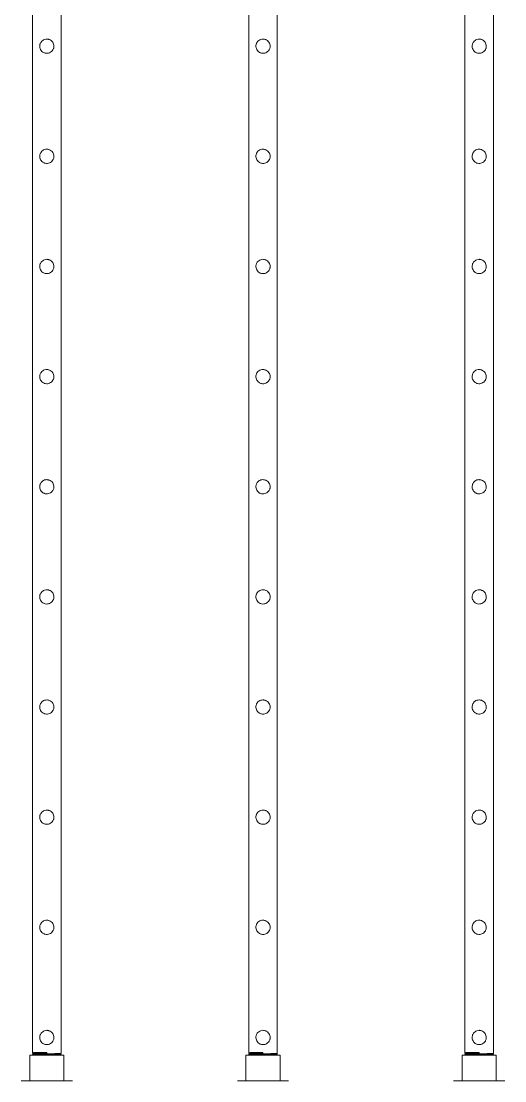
# Model space of a CAD drawing. Header units: millimetres. Extents: x 11948 to 22858, y 1146 to 11361.
# Drawn here: x 13986 to 14666, y 7399 to 8890 of the extents above; entities that cross this region are included whole.
import ezdxf

# ---------------------------------------------------------------- set-up
doc = ezdxf.new("R2010")
doc.units = ezdxf.units.MM
doc.linetypes.add('SLD-Solid', pattern=[0])

msp = doc.modelspace()

# ---------------------------------------------------------------- linework, layer by layer
at = {"linetype": 'SLD-Solid', "lineweight": 0}
for p, q in [((14002.1, 10662.3), (14002.1, 7438.3)), ((14306.1, 10662.3), (14306.1, 7438.3)), ((14610.1, 10662.3), (14610.1, 7438.3)), ((14042.1, 7437.3), (14042.1, 10661.3)), ((14346.1, 7437.3), (14346.1, 10661.3)), ((14650.1, 7437.3), (14650.1, 10661.3)), ((13998.1, 7434.8), (13998.1, 7398.8)), ((14046.1, 7434.8), (13998.1, 7434.8)), ((14002.1, 7436.8), (14002.1, 7436.3)), ((14003.2, 7437.6), (14003.2, 7437.4)), ((14003.2, 7435.6), (14003.2, 7435.4)), ((14022.1, 7438.8), (14022.1, 7437.3)), ((14041.1, 7436.4), (14041.1, 7436.6)), ((14042.1, 7435.3), (14042.1, 7435.8)), ((14046.1, 7398.8), (14046.1, 7434.8)), ((14302.1, 7434.8), (14302.1, 7398.8)), ((14350.1, 7434.8), (14302.1, 7434.8)), ((14306.1, 7436.8), (14306.1, 7436.3)), ((14307.2, 7437.6), (14307.2, 7437.4)), ((14307.2, 7435.6), (14307.2, 7435.4)), ((14326.1, 7438.8), (14326.1, 7437.3)), ((14345.1, 7436.4), (14345.1, 7436.6)), ((14346.1, 7435.3), (14346.1, 7435.8)), ((14350.1, 7398.8), (14350.1, 7434.8)), ((14606.1, 7434.8), (14606.1, 7398.8)), ((14654.1, 7434.8), (14606.1, 7434.8)), ((14610.1, 7436.8), (14610.1, 7436.3)), ((14611.2, 7437.6), (14611.2, 7437.4)), ((14611.2, 7435.6), (14611.2, 7435.4)), ((14630.1, 7438.8), (14630.1, 7437.3)), ((14649.1, 7436.4), (14649.1, 7436.6)), ((14650.1, 7435.3), (14650.1, 7435.8)), ((14654.1, 7398.8), (14654.1, 7434.8)), ((13986.1, 7398.8), (14058.1, 7398.8)), ((14290.1, 7398.8), (14362.1, 7398.8)), ((14594.1, 7398.8), (14666.1, 7398.8))]:
    msp.add_line(p, q, dxfattribs=at)
for points, knots in [([(14022.1, 8864.8), (14021.1, 8864.7), (14019, 8864.5), (14016.2, 8863), (14014.2, 8861.1), (14013.1, 8859.1), (14012.3, 8857), (14012, 8854.2), (14012.7, 8851.2), (14014.2, 8848.5), (14016.2, 8846.6), (14018.2, 8845.5), (14020.3, 8844.8), (14023.1, 8844.6), (14026.2, 8845.4), (14028.8, 8847.1), (14030.6, 8849.2), (14031.6, 8851.3), (14032.2, 8853.4), (14032.2, 8856.2), (14031.3, 8859.1), (14029.6, 8861.7), (14027.4, 8863.4), (14025.2, 8864.3), (14023.6, 8864.7), (14022.6, 8864.7), (14022.1, 8864.8)], [0, 0, 0, 0, 0.0493493, 0.0985832, 0.1508219, 0.1790585, 0.2072776, 0.2600649, 0.3065857, 0.3542339, 0.4079246, 0.4361123, 0.4642796, 0.5157207, 0.5632071, 0.6120842, 0.6657746, 0.6940111, 0.7222237, 0.7729945, 0.8189853, 0.8680992, 0.9231704, 0.950973, 0.9787582, 1, 1, 1, 1]), ([(14326.1, 8864.8), (14325.1, 8864.7), (14323, 8864.5), (14320.2, 8863), (14318.2, 8861.1), (14317.1, 8859.1), (14316.3, 8857), (14316, 8854.2), (14316.7, 8851.2), (14318.2, 8848.5), (14320.2, 8846.6), (14322.2, 8845.5), (14324.3, 8844.8), (14327.1, 8844.6), (14330.2, 8845.4), (14332.8, 8847.1), (14334.6, 8849.2), (14335.6, 8851.3), (14336.2, 8853.4), (14336.2, 8856.2), (14335.3, 8859.1), (14333.6, 8861.7), (14331.4, 8863.4), (14329.2, 8864.3), (14327.6, 8864.7), (14326.6, 8864.7), (14326.1, 8864.8)], [0, 0, 0, 0, 0.049349, 0.098583, 0.150822, 0.179058, 0.207277, 0.260065, 0.306586, 0.354234, 0.407925, 0.436112, 0.464279, 0.515721, 0.563207, 0.612084, 0.665774, 0.694011, 0.722223, 0.772994, 0.818985, 0.868099, 0.92317, 0.950973, 0.978758, 1, 1, 1, 1]), ([(14630.1, 8864.8), (14629.1, 8864.7), (14627, 8864.5), (14624.2, 8863), (14622.2, 8861.1), (14621.1, 8859.1), (14620.3, 8857), (14620, 8854.2), (14620.7, 8851.2), (14622.2, 8848.5), (14624.2, 8846.6), (14626.2, 8845.5), (14628.3, 8844.8), (14631.1, 8844.6), (14634.2, 8845.4), (14636.8, 8847.1), (14638.6, 8849.2), (14639.6, 8851.3), (14640.2, 8853.4), (14640.2, 8856.2), (14639.3, 8859.1), (14637.6, 8861.7), (14635.4, 8863.4), (14633.2, 8864.3), (14631.6, 8864.7), (14630.6, 8864.7), (14630.1, 8864.8)], [0, 0, 0, 0, 0.049349, 0.098583, 0.150822, 0.179058, 0.207277, 0.260065, 0.306585, 0.354233, 0.407924, 0.436112, 0.464279, 0.51572, 0.563207, 0.612084, 0.665774, 0.694011, 0.722223, 0.772994, 0.818985, 0.868099, 0.92317, 0.950973, 0.978758, 1, 1, 1, 1]), ([(14022.1, 8709.8), (14021.1, 8709.7), (14019, 8709.5), (14016.2, 8708), (14014.2, 8706.1), (14013.1, 8704.1), (14012.3, 8702), (14012, 8699.2), (14012.7, 8696.2), (14014.2, 8693.5), (14016.2, 8691.6), (14018.2, 8690.5), (14020.3, 8689.8), (14023.1, 8689.6), (14026.2, 8690.4), (14028.8, 8692.1), (14030.6, 8694.2), (14031.6, 8696.3), (14032.2, 8698.4), (14032.2, 8701.2), (14031.3, 8704.1), (14029.6, 8706.7), (14027.4, 8708.4), (14025.2, 8709.3), (14023.6, 8709.7), (14022.6, 8709.7), (14022.1, 8709.8)], [0, 0, 0, 0, 0.049349, 0.098585, 0.150821, 0.179057, 0.207276, 0.260064, 0.306584, 0.354233, 0.407926, 0.436112, 0.464279, 0.51572, 0.563205, 0.612083, 0.665773, 0.694013, 0.722225, 0.772996, 0.818987, 0.8681, 0.923172, 0.950973, 0.978758, 1, 1, 1, 1]), ([(14326.1, 8709.8), (14325.1, 8709.7), (14323, 8709.5), (14320.2, 8708), (14318.2, 8706.1), (14317.1, 8704.1), (14316.3, 8702), (14316, 8699.2), (14316.7, 8696.2), (14318.2, 8693.5), (14320.2, 8691.6), (14322.2, 8690.5), (14324.3, 8689.8), (14327.1, 8689.6), (14330.2, 8690.4), (14332.8, 8692.1), (14334.6, 8694.2), (14335.6, 8696.3), (14336.2, 8698.4), (14336.2, 8701.2), (14335.3, 8704.1), (14333.6, 8706.7), (14331.4, 8708.4), (14329.2, 8709.3), (14327.6, 8709.7), (14326.6, 8709.7), (14326.1, 8709.8)], [0, 0, 0, 0, 0.0493491, 0.0985845, 0.1508207, 0.1790573, 0.2072764, 0.2600636, 0.3065844, 0.3542324, 0.4079258, 0.4361117, 0.4642786, 0.51572, 0.5632054, 0.6120823, 0.6657726, 0.6940124, 0.7222249, 0.7729957, 0.8189866, 0.8681003, 0.9231716, 0.9509726, 0.9787579, 1, 1, 1, 1]), ([(14630.1, 8709.8), (14629.1, 8709.7), (14627, 8709.5), (14624.2, 8708), (14622.2, 8706.1), (14621.1, 8704.1), (14620.3, 8702), (14620, 8699.2), (14620.7, 8696.2), (14622.2, 8693.5), (14624.2, 8691.6), (14626.2, 8690.5), (14628.3, 8689.8), (14631.1, 8689.6), (14634.2, 8690.4), (14636.8, 8692.1), (14638.6, 8694.2), (14639.6, 8696.3), (14640.2, 8698.4), (14640.2, 8701.2), (14639.3, 8704.1), (14637.6, 8706.7), (14635.4, 8708.4), (14633.2, 8709.3), (14631.6, 8709.7), (14630.6, 8709.7), (14630.1, 8709.8)], [0, 0, 0, 0, 0.049349, 0.098584, 0.150821, 0.179057, 0.207276, 0.260063, 0.306584, 0.354232, 0.407925, 0.436111, 0.464278, 0.51572, 0.563205, 0.612082, 0.665773, 0.694012, 0.722225, 0.772996, 0.818987, 0.8681, 0.923172, 0.950973, 0.978758, 1, 1, 1, 1]), ([(14022.1, 8554.8), (14021.1, 8554.7), (14019, 8554.5), (14016.2, 8553), (14014.2, 8551.1), (14013.1, 8549.1), (14012.3, 8547), (14012, 8544.2), (14012.7, 8541.2), (14014.2, 8538.5), (14016.2, 8536.6), (14018.2, 8535.5), (14020.3, 8534.8), (14023.1, 8534.6), (14026.2, 8535.4), (14028.8, 8537.1), (14030.6, 8539.2), (14031.6, 8541.3), (14032.2, 8543.4), (14032.2, 8546.2), (14031.3, 8549.1), (14029.6, 8551.7), (14027.4, 8553.4), (14025.2, 8554.3), (14023.6, 8554.7), (14022.6, 8554.7), (14022.1, 8554.8)], [0, 0, 0, 0, 0.049349, 0.098585, 0.150821, 0.179057, 0.207276, 0.260064, 0.306584, 0.354236, 0.407926, 0.436112, 0.46428, 0.515721, 0.563206, 0.612083, 0.665773, 0.694013, 0.722226, 0.772996, 0.818984, 0.868101, 0.923172, 0.950973, 0.978758, 1, 1, 1, 1]), ([(14326.1, 8554.8), (14325.1, 8554.7), (14323, 8554.5), (14320.2, 8553), (14318.2, 8551.1), (14317.1, 8549.1), (14316.3, 8547), (14316, 8544.2), (14316.7, 8541.2), (14318.2, 8538.5), (14320.2, 8536.6), (14322.2, 8535.5), (14324.3, 8534.8), (14327.1, 8534.6), (14330.2, 8535.4), (14332.8, 8537.1), (14334.6, 8539.2), (14335.6, 8541.3), (14336.2, 8543.4), (14336.2, 8546.2), (14335.3, 8549.1), (14333.6, 8551.7), (14331.4, 8553.4), (14329.2, 8554.3), (14327.6, 8554.7), (14326.6, 8554.7), (14326.1, 8554.8)], [0, 0, 0, 0, 0.049349, 0.098584, 0.150821, 0.179057, 0.207276, 0.260064, 0.306584, 0.354235, 0.407926, 0.436112, 0.464279, 0.515721, 0.563206, 0.612083, 0.665773, 0.694013, 0.722226, 0.772996, 0.818984, 0.8681, 0.923172, 0.950973, 0.978758, 1, 1, 1, 1]), ([(14630.1, 8554.8), (14629.1, 8554.7), (14627, 8554.5), (14624.2, 8553), (14622.2, 8551.1), (14621.1, 8549.1), (14620.3, 8547), (14620, 8544.2), (14620.7, 8541.2), (14622.2, 8538.5), (14624.2, 8536.6), (14626.2, 8535.5), (14628.3, 8534.8), (14631.1, 8534.6), (14634.2, 8535.4), (14636.8, 8537.1), (14638.6, 8539.2), (14639.6, 8541.3), (14640.2, 8543.4), (14640.2, 8546.2), (14639.3, 8549.1), (14637.6, 8551.7), (14635.4, 8553.4), (14633.2, 8554.3), (14631.6, 8554.7), (14630.6, 8554.7), (14630.1, 8554.8)], [0, 0, 0, 0, 0.049349, 0.098584, 0.15082, 0.179057, 0.207276, 0.260063, 0.306584, 0.354235, 0.407926, 0.436112, 0.464279, 0.51572, 0.563206, 0.612083, 0.665773, 0.694013, 0.722225, 0.772996, 0.818984, 0.8681, 0.923172, 0.950973, 0.978758, 1, 1, 1, 1]), ([(14022.1, 8399.8), (14021.1, 8399.7), (14019, 8399.5), (14016.2, 8398), (14014.2, 8396.1), (14013.1, 8394.1), (14012.3, 8392), (14012, 8389.2), (14012.7, 8386.2), (14014.2, 8383.5), (14016.2, 8381.6), (14018.2, 8380.5), (14020.3, 8379.8), (14023.1, 8379.6), (14026.2, 8380.4), (14028.8, 8382.1), (14030.6, 8384.2), (14031.6, 8386.3), (14032.2, 8388.4), (14032.2, 8391.2), (14031.3, 8394.1), (14029.6, 8396.7), (14027.4, 8398.4), (14025.2, 8399.3), (14023.6, 8399.7), (14022.6, 8399.7), (14022.1, 8399.8)], [0, 0, 0, 0, 0.049349, 0.098585, 0.150821, 0.179057, 0.207276, 0.260067, 0.306584, 0.354235, 0.407926, 0.436112, 0.46428, 0.515721, 0.563206, 0.612084, 0.665774, 0.694013, 0.722226, 0.772997, 0.818984, 0.868101, 0.923172, 0.950973, 0.978758, 1, 1, 1, 1]), ([(14326.1, 8399.8), (14325.1, 8399.7), (14323, 8399.5), (14320.2, 8398), (14318.2, 8396.1), (14317.1, 8394.1), (14316.3, 8392), (14316, 8389.2), (14316.7, 8386.2), (14318.2, 8383.5), (14320.2, 8381.6), (14322.2, 8380.5), (14324.3, 8379.8), (14327.1, 8379.6), (14330.2, 8380.4), (14332.8, 8382.1), (14334.6, 8384.2), (14335.6, 8386.3), (14336.2, 8388.4), (14336.2, 8391.2), (14335.3, 8394.1), (14333.6, 8396.7), (14331.4, 8398.4), (14329.2, 8399.3), (14327.6, 8399.7), (14326.6, 8399.7), (14326.1, 8399.8)], [0, 0, 0, 0, 0.049349, 0.098584, 0.15082, 0.179057, 0.207276, 0.260067, 0.306584, 0.354235, 0.407926, 0.436112, 0.46428, 0.515721, 0.563206, 0.612083, 0.665774, 0.694013, 0.722226, 0.772997, 0.818984, 0.8681, 0.923172, 0.950973, 0.978758, 1, 1, 1, 1]), ([(14630.1, 8399.8), (14629.1, 8399.7), (14627, 8399.5), (14624.2, 8398), (14622.2, 8396.1), (14621.1, 8394.1), (14620.3, 8392), (14620, 8389.2), (14620.7, 8386.2), (14622.2, 8383.5), (14624.2, 8381.6), (14626.2, 8380.5), (14628.3, 8379.8), (14631.1, 8379.6), (14634.2, 8380.4), (14636.8, 8382.1), (14638.6, 8384.2), (14639.6, 8386.3), (14640.2, 8388.4), (14640.2, 8391.2), (14639.3, 8394.1), (14637.6, 8396.7), (14635.4, 8398.4), (14633.2, 8399.3), (14631.6, 8399.7), (14630.6, 8399.7), (14630.1, 8399.8)], [0, 0, 0, 0, 0.049349, 0.098584, 0.15082, 0.179057, 0.207276, 0.260067, 0.306584, 0.354235, 0.407925, 0.436112, 0.46428, 0.515721, 0.563207, 0.612083, 0.665774, 0.694013, 0.722226, 0.772996, 0.818984, 0.8681, 0.923172, 0.950973, 0.978758, 1, 1, 1, 1]), ([(14022.1, 8244.8), (14021.1, 8244.7), (14019, 8244.5), (14016.2, 8243), (14014.2, 8241.1), (14013.1, 8239.1), (14012.3, 8237), (14012, 8234.2), (14012.7, 8231.2), (14014.2, 8228.5), (14016.2, 8226.6), (14018.2, 8225.5), (14020.3, 8224.8), (14023.1, 8224.6), (14026.2, 8225.4), (14028.8, 8227.1), (14030.6, 8229.2), (14031.6, 8231.3), (14032.2, 8233.4), (14032.2, 8236.2), (14031.3, 8239.1), (14029.6, 8241.7), (14027.4, 8243.4), (14025.2, 8244.3), (14023.6, 8244.7), (14022.6, 8244.7), (14022.1, 8244.8)], [0, 0, 0, 0, 0.04935, 0.098584, 0.15082, 0.17906, 0.207275, 0.260066, 0.306583, 0.354235, 0.407926, 0.436112, 0.46428, 0.515721, 0.563206, 0.612083, 0.665774, 0.694014, 0.722226, 0.772997, 0.818984, 0.868098, 0.923172, 0.950973, 0.978758, 1, 1, 1, 1]), ([(14326.1, 8244.8), (14325.1, 8244.7), (14323, 8244.5), (14320.2, 8243), (14318.2, 8241.1), (14317.1, 8239.1), (14316.3, 8237), (14316, 8234.2), (14316.7, 8231.2), (14318.2, 8228.5), (14320.2, 8226.6), (14322.2, 8225.5), (14324.3, 8224.8), (14327.1, 8224.6), (14330.2, 8225.4), (14332.8, 8227.1), (14334.6, 8229.2), (14335.6, 8231.3), (14336.2, 8233.4), (14336.2, 8236.2), (14335.3, 8239.1), (14333.6, 8241.7), (14331.4, 8243.4), (14329.2, 8244.3), (14327.6, 8244.7), (14326.6, 8244.7), (14326.1, 8244.8)], [0, 0, 0, 0, 0.04935, 0.098584, 0.15082, 0.179059, 0.207275, 0.260066, 0.306583, 0.354235, 0.407926, 0.436112, 0.46428, 0.515721, 0.563206, 0.612083, 0.665774, 0.694013, 0.722226, 0.772997, 0.818984, 0.868098, 0.923172, 0.950973, 0.978758, 1, 1, 1, 1]), ([(14630.1, 8244.8), (14629.1, 8244.7), (14627, 8244.5), (14624.2, 8243), (14622.2, 8241.1), (14621.1, 8239.1), (14620.3, 8237), (14620, 8234.2), (14620.7, 8231.2), (14622.2, 8228.5), (14624.2, 8226.6), (14626.2, 8225.5), (14628.3, 8224.8), (14631.1, 8224.6), (14634.2, 8225.4), (14636.8, 8227.1), (14638.6, 8229.2), (14639.6, 8231.3), (14640.2, 8233.4), (14640.2, 8236.2), (14639.3, 8239.1), (14637.6, 8241.7), (14635.4, 8243.4), (14633.2, 8244.3), (14631.6, 8244.7), (14630.6, 8244.7), (14630.1, 8244.8)], [0, 0, 0, 0, 0.049349, 0.098583, 0.15082, 0.179059, 0.207275, 0.260066, 0.306583, 0.354234, 0.407925, 0.436111, 0.464279, 0.51572, 0.563206, 0.612083, 0.665774, 0.694013, 0.722226, 0.772997, 0.818984, 0.868098, 0.923172, 0.950973, 0.978758, 1, 1, 1, 1]), ([(14022.1, 8089.8), (14021.1, 8089.7), (14019, 8089.5), (14016.2, 8088), (14014.2, 8086.1), (14013.1, 8084.1), (14012.3, 8082), (14012, 8079.2), (14012.7, 8076.2), (14014.2, 8073.5), (14016.2, 8071.6), (14018.2, 8070.5), (14020.3, 8069.8), (14023.1, 8069.6), (14026.2, 8070.4), (14028.8, 8072.1), (14030.6, 8074.2), (14031.6, 8076.3), (14032.2, 8078.4), (14032.2, 8081.2), (14031.3, 8084.1), (14029.6, 8086.7), (14027.4, 8088.4), (14025.2, 8089.3), (14023.6, 8089.7), (14022.6, 8089.7), (14022.1, 8089.8)], [0, 0, 0, 0, 0.04935, 0.098584, 0.15082, 0.17906, 0.207275, 0.260067, 0.306584, 0.354235, 0.407926, 0.436112, 0.46428, 0.515721, 0.563207, 0.612084, 0.665774, 0.694014, 0.722227, 0.772998, 0.818985, 0.868099, 0.92317, 0.950973, 0.978758, 1, 1, 1, 1]), ([(14326.1, 8089.8), (14325.1, 8089.7), (14323, 8089.5), (14320.2, 8088), (14318.2, 8086.1), (14317.1, 8084.1), (14316.3, 8082), (14316, 8079.2), (14316.7, 8076.2), (14318.2, 8073.5), (14320.2, 8071.6), (14322.2, 8070.5), (14324.3, 8069.8), (14327.1, 8069.6), (14330.2, 8070.4), (14332.8, 8072.1), (14334.6, 8074.2), (14335.6, 8076.3), (14336.2, 8078.4), (14336.2, 8081.2), (14335.3, 8084.1), (14333.6, 8086.7), (14331.4, 8088.4), (14329.2, 8089.3), (14327.6, 8089.7), (14326.6, 8089.7), (14326.1, 8089.8)], [0, 0, 0, 0, 0.04935, 0.098584, 0.15082, 0.17906, 0.207275, 0.260066, 0.306584, 0.354235, 0.407926, 0.436112, 0.46428, 0.515721, 0.563207, 0.612084, 0.665774, 0.694014, 0.722227, 0.772997, 0.818985, 0.868099, 0.92317, 0.950972, 0.978758, 1, 1, 1, 1]), ([(14630.1, 8089.8), (14629.1, 8089.7), (14627, 8089.5), (14624.2, 8088), (14622.2, 8086.1), (14621.1, 8084.1), (14620.3, 8082), (14620, 8079.2), (14620.7, 8076.2), (14622.2, 8073.5), (14624.2, 8071.6), (14626.2, 8070.5), (14628.3, 8069.8), (14631.1, 8069.6), (14634.2, 8070.4), (14636.8, 8072.1), (14638.6, 8074.2), (14639.6, 8076.3), (14640.2, 8078.4), (14640.2, 8081.2), (14639.3, 8084.1), (14637.6, 8086.7), (14635.4, 8088.4), (14633.2, 8089.3), (14631.6, 8089.7), (14630.6, 8089.7), (14630.1, 8089.8)], [0, 0, 0, 0, 0.049349, 0.098583, 0.15082, 0.179059, 0.207275, 0.260066, 0.306583, 0.354234, 0.407925, 0.436112, 0.46428, 0.515721, 0.563207, 0.612084, 0.665774, 0.694014, 0.722226, 0.772997, 0.818985, 0.868098, 0.92317, 0.950972, 0.978758, 1, 1, 1, 1]), ([(14022.1, 7934.8), (14021.1, 7934.7), (14019, 7934.5), (14016.2, 7933), (14014.2, 7931.1), (14013.1, 7929.1), (14012.3, 7927), (14012, 7924.2), (14012.7, 7921.2), (14014.2, 7918.5), (14016.2, 7916.6), (14018.2, 7915.5), (14020.3, 7914.8), (14023.1, 7914.6), (14026.2, 7915.4), (14028.8, 7917.1), (14030.6, 7919.2), (14031.6, 7921.3), (14032.2, 7923.4), (14032.2, 7926.2), (14031.3, 7929.1), (14029.6, 7931.7), (14027.4, 7933.4), (14025.2, 7934.3), (14023.6, 7934.7), (14022.6, 7934.7), (14022.1, 7934.8)], [0, 0, 0, 0, 0.04935, 0.098583, 0.15082, 0.179059, 0.207277, 0.260066, 0.306585, 0.354235, 0.407925, 0.436112, 0.46428, 0.515721, 0.563207, 0.612084, 0.665774, 0.694012, 0.722225, 0.772996, 0.818985, 0.868099, 0.923171, 0.950973, 0.978758, 1, 1, 1, 1]), ([(14326.1, 7934.8), (14325.1, 7934.7), (14323, 7934.5), (14320.2, 7933), (14318.2, 7931.1), (14317.1, 7929.1), (14316.3, 7927), (14316, 7924.2), (14316.7, 7921.2), (14318.2, 7918.5), (14320.2, 7916.6), (14322.2, 7915.5), (14324.3, 7914.8), (14327.1, 7914.6), (14330.2, 7915.4), (14332.8, 7917.1), (14334.6, 7919.2), (14335.6, 7921.3), (14336.2, 7923.4), (14336.2, 7926.2), (14335.3, 7929.1), (14333.6, 7931.7), (14331.4, 7933.4), (14329.2, 7934.3), (14327.6, 7934.7), (14326.6, 7934.7), (14326.1, 7934.8)], [0, 0, 0, 0, 0.049349, 0.098583, 0.150819, 0.179059, 0.207277, 0.260066, 0.306585, 0.354234, 0.407925, 0.436112, 0.46428, 0.515721, 0.563207, 0.612084, 0.665774, 0.694012, 0.722225, 0.772996, 0.818985, 0.868099, 0.923171, 0.950973, 0.978758, 1, 1, 1, 1]), ([(14630.1, 7934.8), (14629.1, 7934.7), (14627, 7934.5), (14624.2, 7933), (14622.2, 7931.1), (14621.1, 7929.1), (14620.3, 7927), (14620, 7924.2), (14620.7, 7921.2), (14622.2, 7918.5), (14624.2, 7916.6), (14626.2, 7915.5), (14628.3, 7914.8), (14631.1, 7914.6), (14634.2, 7915.4), (14636.8, 7917.1), (14638.6, 7919.2), (14639.6, 7921.3), (14640.2, 7923.4), (14640.2, 7926.2), (14639.3, 7929.1), (14637.6, 7931.7), (14635.4, 7933.4), (14633.2, 7934.3), (14631.6, 7934.7), (14630.6, 7934.7), (14630.1, 7934.8)], [0, 0, 0, 0, 0.049349, 0.098583, 0.150819, 0.179059, 0.207276, 0.260065, 0.306584, 0.354234, 0.407925, 0.436112, 0.464279, 0.515721, 0.563207, 0.612084, 0.665774, 0.694012, 0.722225, 0.772996, 0.818985, 0.868098, 0.923171, 0.950973, 0.978758, 1, 1, 1, 1]), ([(14022.1, 7779.8), (14021.1, 7779.7), (14019, 7779.5), (14016.2, 7778), (14014.2, 7776.1), (14013.1, 7774.1), (14012.3, 7772), (14012, 7769.2), (14012.7, 7766.2), (14014.2, 7763.5), (14016.2, 7761.6), (14018.2, 7760.5), (14020.3, 7759.8), (14023.1, 7759.6), (14026.2, 7760.4), (14028.8, 7762.1), (14030.6, 7764.2), (14031.6, 7766.3), (14032.2, 7768.4), (14032.2, 7771.2), (14031.3, 7774.1), (14029.6, 7776.7), (14027.4, 7778.4), (14025.2, 7779.3), (14023.6, 7779.7), (14022.6, 7779.7), (14022.1, 7779.8)], [0, 0, 0, 0, 0.04935, 0.098584, 0.15082, 0.179059, 0.207276, 0.260065, 0.306584, 0.354234, 0.407926, 0.436112, 0.46428, 0.515721, 0.563206, 0.612083, 0.665775, 0.694013, 0.722226, 0.772996, 0.818986, 0.868099, 0.923171, 0.950972, 0.978758, 1, 1, 1, 1]), ([(14326.1, 7779.8), (14325.1, 7779.7), (14323, 7779.5), (14320.2, 7778), (14318.2, 7776.1), (14317.1, 7774.1), (14316.3, 7772), (14316, 7769.2), (14316.7, 7766.2), (14318.2, 7763.5), (14320.2, 7761.6), (14322.2, 7760.5), (14324.3, 7759.8), (14327.1, 7759.6), (14330.2, 7760.4), (14332.8, 7762.1), (14334.6, 7764.2), (14335.6, 7766.3), (14336.2, 7768.4), (14336.2, 7771.2), (14335.3, 7774.1), (14333.6, 7776.7), (14331.4, 7778.4), (14329.2, 7779.3), (14327.6, 7779.7), (14326.6, 7779.7), (14326.1, 7779.8)], [0, 0, 0, 0, 0.049349, 0.098584, 0.15082, 0.179058, 0.207276, 0.260065, 0.306584, 0.354234, 0.407926, 0.436112, 0.464279, 0.515721, 0.563206, 0.612083, 0.665775, 0.694013, 0.722225, 0.772996, 0.818985, 0.868099, 0.923171, 0.950972, 0.978758, 1, 1, 1, 1]), ([(14630.1, 7779.8), (14629.1, 7779.7), (14627, 7779.5), (14624.2, 7778), (14622.2, 7776.1), (14621.1, 7774.1), (14620.3, 7772), (14620, 7769.2), (14620.7, 7766.2), (14622.2, 7763.5), (14624.2, 7761.6), (14626.2, 7760.5), (14628.3, 7759.8), (14631.1, 7759.6), (14634.2, 7760.4), (14636.8, 7762.1), (14638.6, 7764.2), (14639.6, 7766.3), (14640.2, 7768.4), (14640.2, 7771.2), (14639.3, 7774.1), (14637.6, 7776.7), (14635.4, 7778.4), (14633.2, 7779.3), (14631.6, 7779.7), (14630.6, 7779.7), (14630.1, 7779.8)], [0, 0, 0, 0, 0.049349, 0.098584, 0.15082, 0.179058, 0.207276, 0.260065, 0.306584, 0.354233, 0.407925, 0.436111, 0.464279, 0.51572, 0.563206, 0.612083, 0.665775, 0.694013, 0.722225, 0.772996, 0.818985, 0.868099, 0.923171, 0.950972, 0.978758, 1, 1, 1, 1]), ([(14022.1, 7624.8), (14021.1, 7624.7), (14019, 7624.5), (14016.2, 7623), (14014.2, 7621.1), (14013.1, 7619.1), (14012.3, 7617), (14012, 7614.2), (14012.7, 7611.2), (14014.2, 7608.5), (14016.2, 7606.6), (14018.2, 7605.5), (14020.3, 7604.8), (14023.1, 7604.6), (14026.2, 7605.4), (14028.8, 7607.1), (14030.6, 7609.2), (14031.6, 7611.3), (14032.2, 7613.4), (14032.2, 7616.2), (14031.3, 7619.1), (14029.6, 7621.7), (14027.4, 7623.4), (14025.2, 7624.3), (14023.6, 7624.7), (14022.6, 7624.7), (14022.1, 7624.8)], [0, 0, 0, 0, 0.049349, 0.098584, 0.15082, 0.179058, 0.207276, 0.260065, 0.306586, 0.354235, 0.407926, 0.436112, 0.46428, 0.515721, 0.563207, 0.612084, 0.665774, 0.694014, 0.722227, 0.772995, 0.818985, 0.8681, 0.923171, 0.950973, 0.978758, 1, 1, 1, 1]), ([(14326.1, 7624.8), (14325.1, 7624.7), (14323, 7624.5), (14320.2, 7623), (14318.2, 7621.1), (14317.1, 7619.1), (14316.3, 7617), (14316, 7614.2), (14316.7, 7611.2), (14318.2, 7608.5), (14320.2, 7606.6), (14322.2, 7605.5), (14324.3, 7604.8), (14327.1, 7604.6), (14330.2, 7605.4), (14332.8, 7607.1), (14334.6, 7609.2), (14335.6, 7611.3), (14336.2, 7613.4), (14336.2, 7616.2), (14335.3, 7619.1), (14333.6, 7621.7), (14331.4, 7623.4), (14329.2, 7624.3), (14327.6, 7624.7), (14326.6, 7624.7), (14326.1, 7624.8)], [0, 0, 0, 0, 0.049349, 0.098584, 0.15082, 0.179058, 0.207275, 0.260065, 0.306585, 0.354235, 0.407926, 0.436112, 0.464279, 0.515721, 0.563207, 0.612084, 0.665774, 0.694014, 0.722226, 0.772995, 0.818984, 0.8681, 0.923171, 0.950973, 0.978758, 1, 1, 1, 1]), ([(14630.1, 7624.8), (14629.1, 7624.7), (14627, 7624.5), (14624.2, 7623), (14622.2, 7621.1), (14621.1, 7619.1), (14620.3, 7617), (14620, 7614.2), (14620.7, 7611.2), (14622.2, 7608.5), (14624.2, 7606.6), (14626.2, 7605.5), (14628.3, 7604.8), (14631.1, 7604.6), (14634.2, 7605.4), (14636.8, 7607.1), (14638.6, 7609.2), (14639.6, 7611.3), (14640.2, 7613.4), (14640.2, 7616.2), (14639.3, 7619.1), (14637.6, 7621.7), (14635.4, 7623.4), (14633.2, 7624.3), (14631.6, 7624.7), (14630.6, 7624.7), (14630.1, 7624.8)], [0, 0, 0, 0, 0.049349, 0.098583, 0.15082, 0.179058, 0.207275, 0.260064, 0.306585, 0.354235, 0.407925, 0.436112, 0.464279, 0.51572, 0.563207, 0.612084, 0.665774, 0.694014, 0.722226, 0.772995, 0.818984, 0.868099, 0.923171, 0.950973, 0.978758, 1, 1, 1, 1]), ([(14022.1, 7469.8), (14021.1, 7469.7), (14019, 7469.5), (14016.2, 7468), (14014.2, 7466.1), (14013.1, 7464.1), (14012.3, 7462), (14012, 7459.2), (14012.7, 7456.2), (14014.2, 7453.5), (14016.2, 7451.6), (14018.2, 7450.5), (14020.3, 7449.8), (14023.1, 7449.6), (14026.2, 7450.4), (14028.8, 7452.1), (14030.6, 7454.2), (14031.6, 7456.3), (14032.2, 7458.4), (14032.2, 7461.2), (14031.3, 7464.1), (14029.6, 7466.7), (14027.4, 7468.4), (14025.2, 7469.3), (14023.6, 7469.7), (14022.6, 7469.7), (14022.1, 7469.8)], [0, 0, 0, 0, 0.049349, 0.098584, 0.15082, 0.179058, 0.207275, 0.260066, 0.306585, 0.354235, 0.407926, 0.436112, 0.46428, 0.515721, 0.563207, 0.612084, 0.665774, 0.694012, 0.722227, 0.772996, 0.818985, 0.8681, 0.923171, 0.950973, 0.978758, 1, 1, 1, 1]), ([(14326.1, 7469.8), (14325.1, 7469.7), (14323, 7469.5), (14320.2, 7468), (14318.2, 7466.1), (14317.1, 7464.1), (14316.3, 7462), (14316, 7459.2), (14316.7, 7456.2), (14318.2, 7453.5), (14320.2, 7451.6), (14322.2, 7450.5), (14324.3, 7449.8), (14327.1, 7449.6), (14330.2, 7450.4), (14332.8, 7452.1), (14334.6, 7454.2), (14335.6, 7456.3), (14336.2, 7458.4), (14336.2, 7461.2), (14335.3, 7464.1), (14333.6, 7466.7), (14331.4, 7468.4), (14329.2, 7469.3), (14327.6, 7469.7), (14326.6, 7469.7), (14326.1, 7469.8)], [0, 0, 0, 0, 0.049349, 0.098584, 0.15082, 0.179058, 0.207275, 0.260066, 0.306585, 0.354235, 0.407926, 0.436112, 0.46428, 0.515721, 0.563207, 0.612084, 0.665774, 0.694012, 0.722227, 0.772995, 0.818985, 0.8681, 0.923171, 0.950973, 0.978758, 1, 1, 1, 1]), ([(14630.1, 7469.8), (14629.1, 7469.7), (14627, 7469.5), (14624.2, 7468), (14622.2, 7466.1), (14621.1, 7464.1), (14620.3, 7462), (14620, 7459.2), (14620.7, 7456.2), (14622.2, 7453.5), (14624.2, 7451.6), (14626.2, 7450.5), (14628.3, 7449.8), (14631.1, 7449.6), (14634.2, 7450.4), (14636.8, 7452.1), (14638.6, 7454.2), (14639.6, 7456.3), (14640.2, 7458.4), (14640.2, 7461.2), (14639.3, 7464.1), (14637.6, 7466.7), (14635.4, 7468.4), (14633.2, 7469.3), (14631.6, 7469.7), (14630.6, 7469.7), (14630.1, 7469.8)], [0, 0, 0, 0, 0.049349, 0.098583, 0.15082, 0.179058, 0.207275, 0.260066, 0.306585, 0.354234, 0.407925, 0.436111, 0.464279, 0.515721, 0.563207, 0.612084, 0.665774, 0.694012, 0.722226, 0.772995, 0.818984, 0.868099, 0.923171, 0.950973, 0.978758, 1, 1, 1, 1]), ([(14002.2, 7436.8), (14002.2, 7436.8), (14002.1, 7436.8), (14002.7, 7436.8), (14003.9, 7436.9), (14005.8, 7437), (14008.3, 7437), (14011.3, 7437.1), (14014.7, 7437.1), (14018.4, 7437.2), (14020.9, 7437.2), (14022.1, 7437.3)], [0, 0, 0, 0, 0.015788, 0.139098, 0.261002, 0.384662, 0.508403, 0.630356, 0.753542, 0.877502, 1, 1, 1, 1]), ([(14002.2, 7438.3), (14002.2, 7438.3), (14002.1, 7438.3), (14002.6, 7438.3), (14003.9, 7438.4), (14005.8, 7438.5), (14008.3, 7438.5), (14011.3, 7438.6), (14014.7, 7438.6), (14018.4, 7438.7), (14020.9, 7438.7), (14022.1, 7438.8)], [0, 0, 0, 0, 0.033436, 0.154535, 0.274254, 0.395696, 0.517218, 0.636985, 0.757961, 0.879698, 1, 1, 1, 1]), ([(14002.2, 7438.3), (14002.3, 7438.2), (14002.7, 7437.9), (14003.1, 7437.7), (14003.2, 7437.6)], [0, 0, 0, 0, 0.503904, 1, 1, 1, 1]), ([(14003.2, 7437.4), (14003.1, 7437.3), (14002.7, 7437.1), (14002.3, 7436.9), (14002.2, 7436.8)], [0, 0, 0, 0, 0.5000188, 1, 1, 1, 1]), ([(14002.2, 7436.3), (14002.2, 7436.3), (14002.1, 7436.3), (14002.7, 7436.4), (14004, 7436.4), (14006, 7436.5), (14008.6, 7436.5), (14011.6, 7436.6), (14015, 7436.7), (14018.7, 7436.7), (14022.5, 7436.8), (14026.3, 7436.8), (14030, 7436.9), (14033.3, 7437), (14036.3, 7437), (14038.7, 7437.1), (14040.6, 7437.1), (14041.7, 7437.2), (14042.2, 7437.2), (14042.1, 7437.3), (14042.1, 7437.3)], [0, 0, 0, 0, 0.022752, 0.083212, 0.143111, 0.203885, 0.26459, 0.324439, 0.385014, 0.445858, 0.505898, 0.566167, 0.627046, 0.687437, 0.747379, 0.808187, 0.868844, 0.928683, 0.989312, 1, 1, 1, 1]), ([(14002.2, 7436.3), (14002.3, 7436.2), (14002.7, 7435.9), (14003.1, 7435.7), (14003.2, 7435.6)], [0, 0, 0, 0, 0.503904, 1, 1, 1, 1]), ([(14002.2, 7434.8), (14002.2, 7434.8), (14002.1, 7434.8), (14002.7, 7434.9), (14004, 7434.9), (14006, 7435), (14008.6, 7435), (14011.6, 7435.1), (14015, 7435.2), (14018.7, 7435.2), (14022.5, 7435.3), (14026.3, 7435.3), (14030, 7435.4), (14033.3, 7435.5), (14036.3, 7435.5), (14038.7, 7435.6), (14040.6, 7435.6), (14041.7, 7435.7), (14042.2, 7435.7), (14042.1, 7435.8), (14042.1, 7435.8)], [0, 0, 0, 0, 0.013894, 0.074902, 0.135344, 0.196669, 0.257924, 0.318315, 0.379439, 0.440835, 0.501419, 0.562235, 0.623666, 0.684604, 0.745089, 0.806448, 0.867655, 0.928037, 0.989215, 1, 1, 1, 1]), ([(14003.2, 7435.4), (14003.1, 7435.3), (14002.7, 7435.1), (14002.3, 7434.9), (14002.2, 7434.8)], [0, 0, 0, 0, 0.499995, 1, 1, 1, 1]), ([(14003.3, 7437.6), (14003.3, 7437.6), (14003.2, 7437.7), (14003.7, 7437.7), (14004.9, 7437.8), (14006.7, 7437.8), (14009, 7437.9), (14011.9, 7438), (14015.1, 7438), (14018.6, 7438.1), (14021, 7438.1), (14022.1, 7438.1)], [0, 0, 0, 0, 0.0334746, 0.1545693, 0.2742731, 0.3957173, 0.5172365, 0.6369977, 0.7579708, 0.8797024, 1, 1, 1, 1]), ([(14003.3, 7437.4), (14003.3, 7437.4), (14003.2, 7437.4), (14003.7, 7437.5), (14004.9, 7437.5), (14006.7, 7437.6), (14009, 7437.7), (14011.9, 7437.7), (14015.1, 7437.8), (14018.6, 7437.8), (14021, 7437.9), (14022.1, 7437.9)], [0, 0, 0, 0, 0.0146607, 0.1381125, 0.2601464, 0.3839545, 0.5078392, 0.6299317, 0.7532596, 0.8773607, 1, 1, 1, 1]), ([(14003.3, 7435.6), (14003.3, 7435.6), (14003.2, 7435.7), (14003.8, 7435.7), (14005, 7435.8), (14006.9, 7435.8), (14009.3, 7435.9), (14012.2, 7436), (14015.4, 7436), (14018.9, 7436.1), (14022.5, 7436.1), (14026.1, 7436.2), (14029.5, 7436.3), (14032.7, 7436.3), (14035.5, 7436.4), (14037.8, 7436.5), (14039.6, 7436.5), (14040.7, 7436.6), (14041.1, 7436.6), (14041.1, 7436.6), (14041, 7436.6)], [0, 0, 0, 0, 0.022991, 0.084033, 0.144504, 0.205866, 0.267154, 0.327578, 0.388734, 0.450164, 0.510781, 0.57163, 0.633094, 0.694067, 0.754585, 0.815976, 0.87722, 0.937633, 0.998846, 1, 1, 1, 1]), ([(14003.3, 7435.4), (14003.3, 7435.4), (14003.2, 7435.4), (14003.8, 7435.5), (14005, 7435.5), (14006.9, 7435.6), (14009.3, 7435.7), (14012.2, 7435.7), (14015.4, 7435.8), (14018.9, 7435.8), (14022.5, 7435.9), (14026.1, 7436), (14029.5, 7436), (14032.7, 7436.1), (14035.5, 7436.1), (14037.8, 7436.2), (14039.6, 7436.3), (14040.7, 7436.3), (14041.1, 7436.4), (14041, 7436.4), (14041, 7436.4)], [0, 0, 0, 0, 0.013362, 0.074402, 0.134871, 0.196231, 0.257518, 0.31794, 0.379095, 0.440523, 0.501138, 0.561985, 0.623448, 0.684419, 0.744935, 0.806325, 0.867567, 0.927978, 0.989189, 1, 1, 1, 1]), ([(14022.2, 7434.8), (14022.4, 7434.8), (14023.9, 7434.8), (14026.7, 7434.8), (14030.3, 7434.9), (14033.6, 7435), (14036.5, 7435), (14038.9, 7435.1), (14040.7, 7435.1), (14041.8, 7435.2), (14042.2, 7435.2), (14042.1, 7435.3), (14042.1, 7435.3)], [0, 0, 0, 0, 0.02333, 0.144118, 0.265913, 0.386514, 0.506597, 0.628315, 0.749518, 0.869242, 0.990671, 1, 1, 1, 1]), ([(14041.1, 7436.6), (14041.2, 7436.7), (14041.6, 7436.9), (14042, 7437.2), (14042.1, 7437.3)], [0, 0, 0, 0, 0.499974, 1, 1, 1, 1]), ([(14042.1, 7435.8), (14042, 7435.9), (14041.6, 7436.1), (14041.2, 7436.3), (14041.1, 7436.4)], [0, 0, 0, 0, 0.5039224, 1, 1, 1, 1]), ([(14041.3, 7434.8), (14041.4, 7434.8), (14041.7, 7435), (14042, 7435.2), (14042.1, 7435.3)], [0, 0, 0, 0, 0.362831, 1, 1, 1, 1]), ([(14306.2, 7436.8), (14306.2, 7436.8), (14306.1, 7436.8), (14306.7, 7436.8), (14307.9, 7436.9), (14309.8, 7437), (14312.3, 7437), (14315.3, 7437.1), (14318.7, 7437.1), (14322.4, 7437.2), (14324.9, 7437.2), (14326.1, 7437.3)], [0, 0, 0, 0, 0.015788, 0.139098, 0.261002, 0.384662, 0.508403, 0.630356, 0.753542, 0.877502, 1, 1, 1, 1]), ([(14306.2, 7438.3), (14306.2, 7438.3), (14306.1, 7438.3), (14306.6, 7438.3), (14307.9, 7438.4), (14309.8, 7438.5), (14312.3, 7438.5), (14315.3, 7438.6), (14318.7, 7438.6), (14322.4, 7438.7), (14324.9, 7438.7), (14326.1, 7438.8)], [0, 0, 0, 0, 0.033436, 0.154535, 0.274254, 0.395696, 0.517218, 0.636984, 0.757961, 0.879699, 1, 1, 1, 1]), ([(14306.2, 7438.3), (14306.3, 7438.2), (14306.7, 7437.9), (14307.1, 7437.7), (14307.2, 7437.6)], [0, 0, 0, 0, 0.503914, 1, 1, 1, 1]), ([(14307.2, 7437.4), (14307.1, 7437.3), (14306.7, 7437.1), (14306.3, 7436.9), (14306.2, 7436.8)], [0, 0, 0, 0, 0.500014, 1, 1, 1, 1]), ([(14306.2, 7436.3), (14306.2, 7436.3), (14306.1, 7436.3), (14306.7, 7436.4), (14308, 7436.4), (14310, 7436.5), (14312.6, 7436.5), (14315.6, 7436.6), (14319, 7436.7), (14322.7, 7436.7), (14326.5, 7436.8), (14330.3, 7436.8), (14334, 7436.9), (14337.3, 7437), (14340.3, 7437), (14342.7, 7437.1), (14344.6, 7437.1), (14345.7, 7437.2), (14346.2, 7437.2), (14346.1, 7437.3), (14346.1, 7437.3)], [0, 0, 0, 0, 0.022752, 0.083212, 0.143111, 0.203885, 0.26459, 0.324439, 0.385014, 0.445858, 0.505898, 0.566167, 0.627046, 0.687437, 0.747379, 0.808187, 0.868844, 0.928683, 0.989312, 1, 1, 1, 1]), ([(14306.2, 7436.3), (14306.3, 7436.2), (14306.7, 7435.9), (14307.1, 7435.7), (14307.2, 7435.6)], [0, 0, 0, 0, 0.503914, 1, 1, 1, 1]), ([(14306.2, 7434.8), (14306.2, 7434.8), (14306.1, 7434.8), (14306.7, 7434.9), (14308, 7434.9), (14310, 7435), (14312.6, 7435), (14315.6, 7435.1), (14319, 7435.2), (14322.7, 7435.2), (14326.5, 7435.3), (14330.3, 7435.3), (14334, 7435.4), (14337.3, 7435.5), (14340.3, 7435.5), (14342.7, 7435.6), (14344.6, 7435.6), (14345.7, 7435.7), (14346.2, 7435.7), (14346.1, 7435.8), (14346.1, 7435.8)], [0, 0, 0, 0, 0.013894, 0.074902, 0.135344, 0.196669, 0.257924, 0.318315, 0.379439, 0.440835, 0.501419, 0.562235, 0.623666, 0.684604, 0.745089, 0.806448, 0.867655, 0.928037, 0.989215, 1, 1, 1, 1]), ([(14307.2, 7435.4), (14307.1, 7435.3), (14306.7, 7435.1), (14306.3, 7434.9), (14306.2, 7434.8)], [0, 0, 0, 0, 0.49999, 1, 1, 1, 1]), ([(14307.3, 7437.6), (14307.3, 7437.6), (14307.2, 7437.7), (14307.7, 7437.7), (14308.9, 7437.8), (14310.7, 7437.8), (14313, 7437.9), (14315.9, 7438), (14319.1, 7438), (14322.6, 7438.1), (14325, 7438.1), (14326.1, 7438.1)], [0, 0, 0, 0, 0.0334746, 0.1545693, 0.2742733, 0.3957174, 0.5172367, 0.6369979, 0.7579715, 0.8797029, 1, 1, 1, 1]), ([(14307.3, 7437.4), (14307.3, 7437.4), (14307.2, 7437.4), (14307.7, 7437.5), (14308.9, 7437.5), (14310.7, 7437.6), (14313, 7437.7), (14315.9, 7437.7), (14319.1, 7437.8), (14322.6, 7437.8), (14325, 7437.9), (14326.1, 7437.9)], [0, 0, 0, 0, 0.014661, 0.138113, 0.260147, 0.383955, 0.507839, 0.629932, 0.75326, 0.877361, 1, 1, 1, 1]), ([(14307.3, 7435.6), (14307.3, 7435.6), (14307.2, 7435.7), (14307.8, 7435.7), (14309, 7435.8), (14310.9, 7435.8), (14313.3, 7435.9), (14316.2, 7436), (14319.4, 7436), (14322.9, 7436.1), (14326.5, 7436.1), (14330.1, 7436.2), (14333.5, 7436.3), (14336.7, 7436.3), (14339.5, 7436.4), (14341.8, 7436.5), (14343.6, 7436.5), (14344.7, 7436.6), (14345.1, 7436.6), (14345.1, 7436.6), (14345, 7436.6)], [0, 0, 0, 0, 0.022991, 0.084033, 0.144504, 0.205866, 0.267154, 0.327578, 0.388734, 0.450164, 0.510781, 0.57163, 0.633094, 0.694067, 0.754585, 0.815976, 0.87722, 0.937633, 0.998846, 1, 1, 1, 1]), ([(14307.3, 7435.4), (14307.3, 7435.4), (14307.2, 7435.4), (14307.8, 7435.5), (14309, 7435.5), (14310.9, 7435.6), (14313.3, 7435.7), (14316.2, 7435.7), (14319.4, 7435.8), (14322.9, 7435.8), (14326.5, 7435.9), (14330.1, 7436), (14333.5, 7436), (14336.7, 7436.1), (14339.5, 7436.1), (14341.8, 7436.2), (14343.6, 7436.3), (14344.7, 7436.3), (14345.1, 7436.4), (14345, 7436.4), (14345, 7436.4)], [0, 0, 0, 0, 0.013362, 0.074402, 0.134871, 0.196231, 0.257518, 0.31794, 0.379095, 0.440523, 0.501138, 0.561985, 0.623448, 0.684419, 0.744935, 0.806325, 0.867567, 0.927978, 0.989189, 1, 1, 1, 1]), ([(14326.2, 7434.8), (14326.4, 7434.8), (14327.9, 7434.8), (14330.7, 7434.8), (14334.3, 7434.9), (14337.6, 7435), (14340.5, 7435), (14342.9, 7435.1), (14344.7, 7435.1), (14345.8, 7435.2), (14346.2, 7435.2), (14346.1, 7435.3), (14346.1, 7435.3)], [0, 0, 0, 0, 0.02333, 0.144118, 0.265913, 0.386513, 0.506596, 0.628314, 0.749517, 0.869242, 0.990671, 1, 1, 1, 1]), ([(14345.1, 7436.6), (14345.2, 7436.7), (14345.6, 7436.9), (14346, 7437.2), (14346.1, 7437.3)], [0, 0, 0, 0, 0.499966, 1, 1, 1, 1]), ([(14346.1, 7435.8), (14346, 7435.9), (14345.6, 7436.1), (14345.2, 7436.3), (14345.1, 7436.4)], [0, 0, 0, 0, 0.503928, 1, 1, 1, 1]), ([(14345.3, 7434.8), (14345.4, 7434.8), (14345.7, 7435), (14346, 7435.2), (14346.1, 7435.3)], [0, 0, 0, 0, 0.362827, 1, 1, 1, 1]), ([(14610.2, 7436.8), (14610.2, 7436.8), (14610.1, 7436.8), (14610.7, 7436.8), (14611.9, 7436.9), (14613.8, 7437), (14616.3, 7437), (14619.3, 7437.1), (14622.7, 7437.1), (14626.4, 7437.2), (14628.9, 7437.2), (14630.1, 7437.3)], [0, 0, 0, 0, 0.015788, 0.139098, 0.261002, 0.384662, 0.508403, 0.630356, 0.753542, 0.877502, 1, 1, 1, 1]), ([(14610.2, 7438.3), (14610.2, 7438.3), (14610.1, 7438.3), (14610.6, 7438.3), (14611.9, 7438.4), (14613.8, 7438.5), (14616.3, 7438.5), (14619.3, 7438.6), (14622.7, 7438.6), (14626.4, 7438.7), (14628.9, 7438.7), (14630.1, 7438.8)], [0, 0, 0, 0, 0.033436, 0.154535, 0.274254, 0.395696, 0.517218, 0.636984, 0.757962, 0.879698, 1, 1, 1, 1]), ([(14610.2, 7438.3), (14610.3, 7438.2), (14610.7, 7437.9), (14611.1, 7437.7), (14611.2, 7437.6)], [0, 0, 0, 0, 0.503873, 1, 1, 1, 1]), ([(14611.2, 7437.4), (14611.1, 7437.3), (14610.7, 7437.1), (14610.3, 7436.9), (14610.2, 7436.8)], [0, 0, 0, 0, 0.500045, 1, 1, 1, 1]), ([(14610.2, 7436.3), (14610.2, 7436.3), (14610.1, 7436.3), (14610.7, 7436.4), (14612, 7436.4), (14614, 7436.5), (14616.6, 7436.5), (14619.6, 7436.6), (14623, 7436.7), (14626.7, 7436.7), (14630.5, 7436.8), (14634.3, 7436.8), (14638, 7436.9), (14641.3, 7437), (14644.3, 7437), (14646.7, 7437.1), (14648.6, 7437.1), (14649.7, 7437.2), (14650.2, 7437.2), (14650.1, 7437.3), (14650.1, 7437.3)], [0, 0, 0, 0, 0.022752, 0.083212, 0.143111, 0.203885, 0.26459, 0.324439, 0.385014, 0.445858, 0.505898, 0.566167, 0.627046, 0.687437, 0.747379, 0.808187, 0.868844, 0.928683, 0.989312, 1, 1, 1, 1]), ([(14610.2, 7436.3), (14610.3, 7436.2), (14610.7, 7435.9), (14611.1, 7435.7), (14611.2, 7435.6)], [0, 0, 0, 0, 0.503873, 1, 1, 1, 1]), ([(14610.2, 7434.8), (14610.2, 7434.8), (14610.1, 7434.8), (14610.7, 7434.9), (14612, 7434.9), (14614, 7435), (14616.6, 7435), (14619.6, 7435.1), (14623, 7435.2), (14626.7, 7435.2), (14630.5, 7435.3), (14634.3, 7435.3), (14638, 7435.4), (14641.3, 7435.5), (14644.3, 7435.5), (14646.7, 7435.6), (14648.6, 7435.6), (14649.7, 7435.7), (14650.2, 7435.7), (14650.1, 7435.8), (14650.1, 7435.8)], [0, 0, 0, 0, 0.013894, 0.074902, 0.135344, 0.196669, 0.257924, 0.318315, 0.37944, 0.440835, 0.501419, 0.562234, 0.623665, 0.684604, 0.745089, 0.806448, 0.867655, 0.928037, 0.989215, 1, 1, 1, 1]), ([(14611.2, 7435.4), (14611.1, 7435.3), (14610.7, 7435.1), (14610.3, 7434.9), (14610.2, 7434.8)], [0, 0, 0, 0, 0.500021, 1, 1, 1, 1]), ([(14611.3, 7437.6), (14611.3, 7437.6), (14611.2, 7437.7), (14611.7, 7437.7), (14612.9, 7437.8), (14614.7, 7437.8), (14617, 7437.9), (14619.9, 7438), (14623.1, 7438), (14626.6, 7438.1), (14629, 7438.1), (14630.1, 7438.1)], [0, 0, 0, 0, 0.033475, 0.15457, 0.274273, 0.395717, 0.517237, 0.636998, 0.757971, 0.879704, 1, 1, 1, 1]), ([(14611.3, 7437.4), (14611.3, 7437.4), (14611.2, 7437.4), (14611.7, 7437.5), (14612.9, 7437.5), (14614.7, 7437.6), (14617, 7437.7), (14619.9, 7437.7), (14623.1, 7437.8), (14626.6, 7437.8), (14629, 7437.9), (14630.1, 7437.9)], [0, 0, 0, 0, 0.014661, 0.138113, 0.260147, 0.383955, 0.507839, 0.629932, 0.753259, 0.877362, 1, 1, 1, 1]), ([(14611.3, 7435.6), (14611.3, 7435.6), (14611.2, 7435.7), (14611.8, 7435.7), (14613, 7435.8), (14614.9, 7435.8), (14617.3, 7435.9), (14620.2, 7436), (14623.4, 7436), (14626.9, 7436.1), (14630.5, 7436.1), (14634.1, 7436.2), (14637.5, 7436.3), (14640.7, 7436.3), (14643.5, 7436.4), (14645.8, 7436.5), (14647.6, 7436.5), (14648.7, 7436.6), (14649.1, 7436.6), (14649.1, 7436.6), (14649, 7436.6)], [0, 0, 0, 0, 0.0229907, 0.0840327, 0.1445036, 0.2058656, 0.2671537, 0.3275779, 0.3887342, 0.4501647, 0.510781, 0.5716299, 0.6330943, 0.6940674, 0.7545848, 0.8159761, 0.8772196, 0.937633, 0.9988458, 1, 1, 1, 1]), ([(14611.3, 7435.4), (14611.3, 7435.4), (14611.2, 7435.4), (14611.8, 7435.5), (14613, 7435.5), (14614.9, 7435.6), (14617.3, 7435.7), (14620.2, 7435.7), (14623.4, 7435.8), (14626.9, 7435.8), (14630.5, 7435.9), (14634.1, 7436), (14637.5, 7436), (14640.7, 7436.1), (14643.5, 7436.1), (14645.8, 7436.2), (14647.6, 7436.3), (14648.7, 7436.3), (14649.1, 7436.4), (14649, 7436.4), (14649, 7436.4)], [0, 0, 0, 0, 0.0133615, 0.0744017, 0.134871, 0.1962313, 0.2575177, 0.3179402, 0.3790947, 0.4405236, 0.5011383, 0.5619854, 0.6234481, 0.6844195, 0.7449353, 0.8063248, 0.8675666, 0.9279783, 0.9891894, 1, 1, 1, 1]), ([(14630.2, 7434.8), (14630.4, 7434.8), (14631.9, 7434.8), (14634.7, 7434.8), (14638.3, 7434.9), (14641.6, 7435), (14644.5, 7435), (14646.9, 7435.1), (14648.7, 7435.1), (14649.8, 7435.2), (14650.2, 7435.2), (14650.1, 7435.3), (14650.1, 7435.3)], [0, 0, 0, 0, 0.023331, 0.144118, 0.265914, 0.386513, 0.506597, 0.628315, 0.749518, 0.869242, 0.990671, 1, 1, 1, 1]), ([(14649.1, 7436.6), (14649.2, 7436.7), (14649.6, 7436.9), (14650, 7437.2), (14650.1, 7437.3)], [0, 0, 0, 0, 0.4999556, 1, 1, 1, 1]), ([(14650.1, 7435.8), (14650, 7435.9), (14649.6, 7436.1), (14649.2, 7436.3), (14649.1, 7436.4)], [0, 0, 0, 0, 0.503938, 1, 1, 1, 1]), ([(14649.3, 7434.8), (14649.4, 7434.8), (14649.7, 7435), (14650, 7435.2), (14650.1, 7435.3)], [0, 0, 0, 0, 0.36281, 1, 1, 1, 1])]:
    msp.add_open_spline(points, degree=3, knots=knots, dxfattribs=at)

doc.saveas('drawing.dxf')
